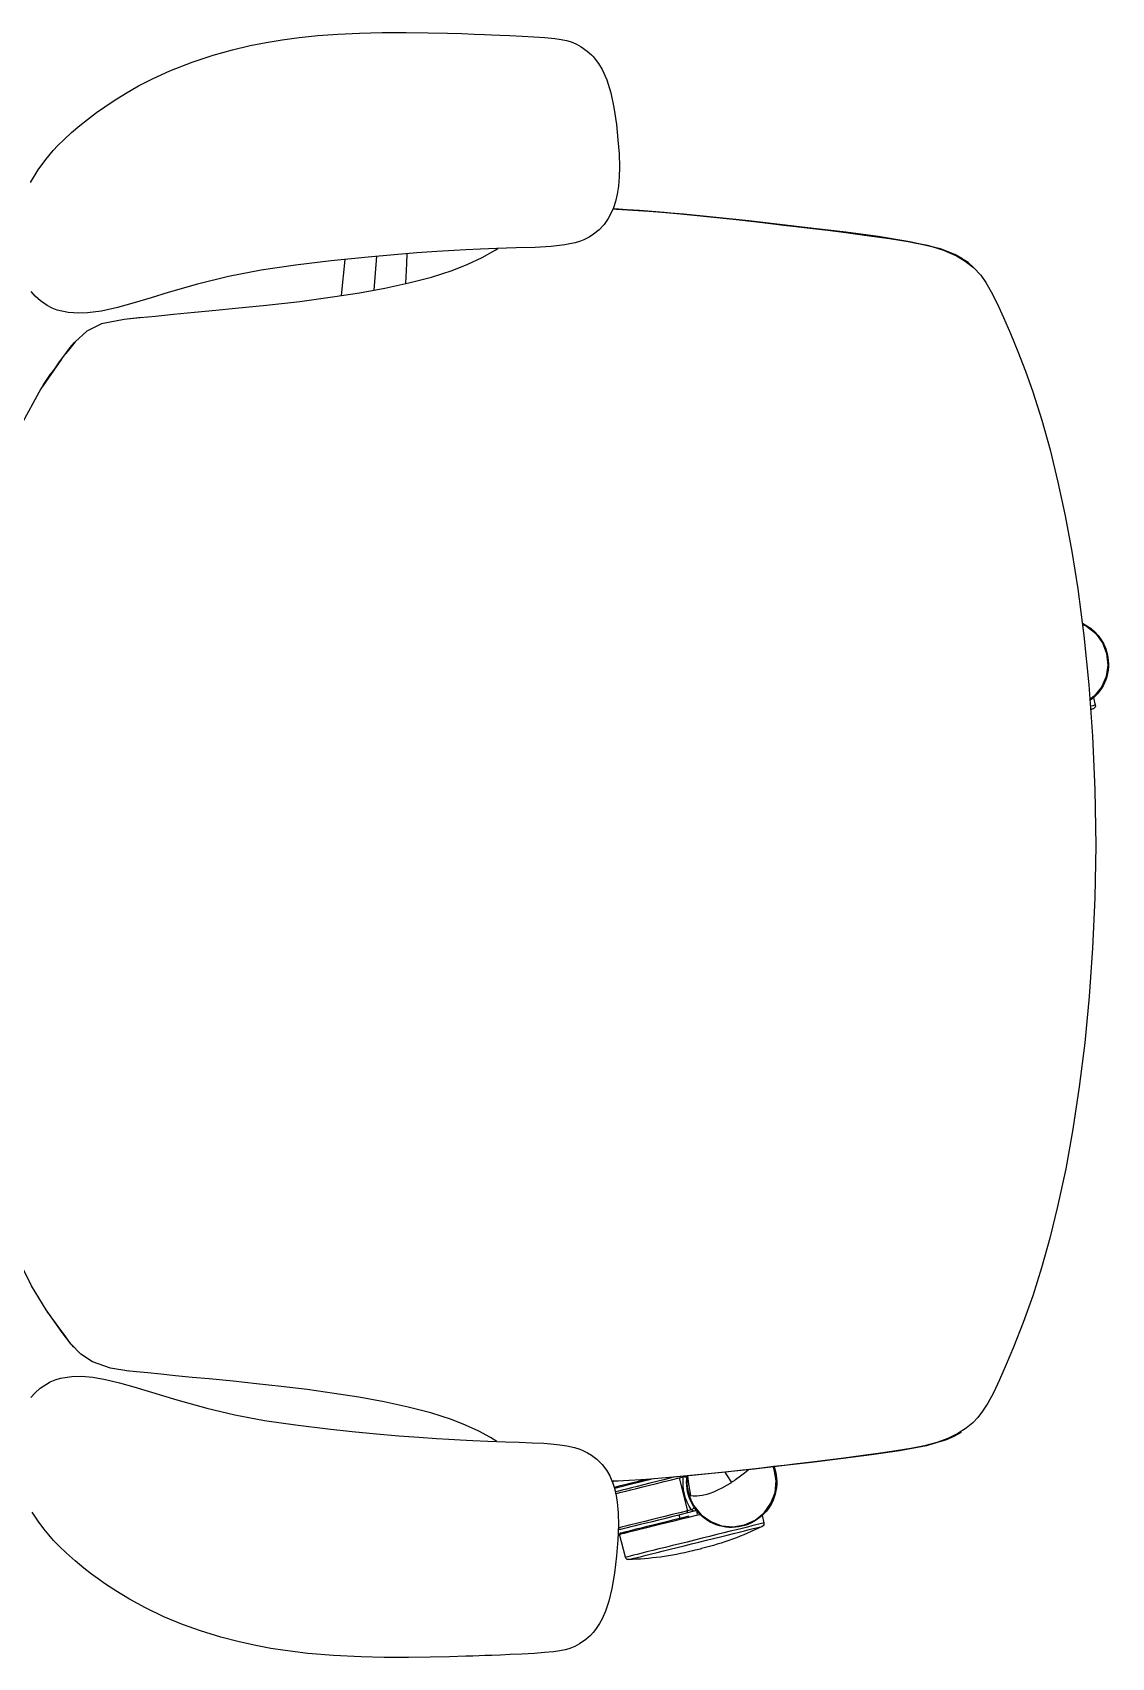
# Model space of a CAD drawing. Extents: x -1.7 to 87, y -33.6 to 19.
# Drawn here: x 10.647 to 11.109, y 2.788 to 3.484 of the extents above; entities that cross this region are included whole.
import ezdxf

# ---------------------------------------------------------------- set-up
doc = ezdxf.new("R2010")
doc.units = 0
doc.layers.add('AR-MOB', color=2, linetype='Continuous')

# ---------------------------------------------------------------- blocks, each defined once
blk = doc.blocks.new('A$C1E86606E')
at = {"color": 1, "linetype": 'Continuous'}
for p, q in [((0.41133, 0.73475), (0.40819, 0.73551)), ((0.60109, 0.67542), (0.59958, 0.67826)), ((0.06087, 0.59299), (0.05773, 0.59377)), ((0.08159, 0.59634), (0.08054, 0.58664)), ((0.063, 0.5649), (0.06151, 0.56527)), ((0.06215, 0.56118), (0.06284, 0.56394)), ((0.06306, 0.56483), (0.0627, 0.56518)), ((0.05967, 0.55786), (0.06123, 0.55747)), ((0.06334, 0.56276), (0.0629, 0.56099)), ((0.07702, 0.55748), (0.0629, 0.56099)), ((0.06963, 0.56172), (0.06952, 0.56237)), ((0.07702, 0.55748), (0.07746, 0.55925)), ((0.04298, 0.53445), (0.05284, 0.532)), ((0.6002, 0.42743), (0.5857, 0.42641))]:
    blk.add_line(p, q, dxfattribs=at)
at = {"color": 1, "linetype": 'Continuous', "flags": 128}
for points in [[(0.44277, 0.72992), (0.44202, 0.73167), (0.43891, 0.73555), (0.4349, 0.73851), (0.43028, 0.74034), (0.42534, 0.74089), (0.42041, 0.74015), (0.41585, 0.73818), (0.41197, 0.73507), (0.41043, 0.73298)], [(0.34804, 0.73574), (0.32563, 0.7353), (0.30407, 0.73436), (0.28336, 0.73294), (0.26352, 0.73107), (0.24459, 0.72875), (0.22656, 0.72604), (0.2095, 0.72295), (0.19337, 0.71951), (0.17974, 0.71616), (0.16706, 0.71264), (0.15515, 0.70889), (0.14373, 0.70484), (0.13311, 0.7007), (0.12565, 0.69758), (0.11912, 0.69468), (0.11361, 0.69203), (0.10915, 0.68965), (0.10563, 0.68745), (0.10293, 0.68539), (0.10063, 0.68318), (0.09836, 0.68038), (0.09611, 0.67684), (0.09402, 0.67261), (0.09224, 0.66779), (0.09084, 0.66249), (0.08969, 0.65672), (0.08864, 0.65048), (0.08762, 0.64373), (0.08659, 0.63634), (0.0855, 0.62795), (0.08465, 0.62115), (0.08382, 0.61432), (0.08307, 0.60795), (0.08242, 0.60248), (0.08186, 0.59793), (0.08112, 0.59171), (0.08032, 0.58474), (0.07953, 0.57737), (0.07844, 0.56687), (0.07746, 0.55637)], [(0.6205, 0.53021), (0.61945, 0.54655), (0.618, 0.5626), (0.61645, 0.57779), (0.61591, 0.58281), (0.61535, 0.58783), (0.61478, 0.59277), (0.61424, 0.59741), (0.6137, 0.60183), (0.61309, 0.60703), (0.61238, 0.61313), (0.61146, 0.62083), (0.6105, 0.62847), (0.60959, 0.63554), (0.60873, 0.64181), (0.60794, 0.64718), (0.60724, 0.65169), (0.60666, 0.65518), (0.60617, 0.65796), (0.60574, 0.66021), (0.60522, 0.66268), (0.60455, 0.66541), (0.60299, 0.67038), (0.60055, 0.67591), (0.59833, 0.67967), (0.59561, 0.68319), (0.59226, 0.68633), (0.5891, 0.68855), (0.58515, 0.69084), (0.58018, 0.69336), (0.5742, 0.69613), (0.56728, 0.69911), (0.55954, 0.70226), (0.55115, 0.70547), (0.54237, 0.70859), (0.53027, 0.71245), (0.51745, 0.71604), (0.50371, 0.71944), (0.48919, 0.72257), (0.47397, 0.7254), (0.45802, 0.72793), (0.43792, 0.73055), (0.41684, 0.73267), (0.39481, 0.73425), (0.37187, 0.73529), (0.34804, 0.73574)], [(0.40641, 0.73348), (0.40641, 0.73351), (0.4066, 0.73429), (0.4067, 0.73472), (0.40673, 0.73482)], [(0.40819, 0.73551), (0.40817, 0.73547), (0.40809, 0.73512), (0.40792, 0.73443), (0.4077, 0.73349)], [(0.59562, 0.68318), (0.59776, 0.68094), (0.60117, 0.67527), (0.60356, 0.66905), (0.60662, 0.65587), (0.60879, 0.64229), (0.61061, 0.62851), (0.61229, 0.61466), (0.61552, 0.5869), (0.61834, 0.55904), (0.62045, 0.53112), (0.6205, 0.52871)], [(0.09671, 0.67807), (0.09351, 0.67194), (0.09088, 0.66343), (0.08872, 0.65179), (0.08695, 0.63983), (0.08534, 0.62767), (0.08369, 0.61416), (0.08247, 0.60381), (0.08163, 0.59669), (0.08083, 0.58971), (0.08005, 0.58259), (0.07902, 0.57281), (0.07806, 0.56309), (0.07718, 0.55333), (0.07638, 0.5435), (0.07573, 0.53363), (0.07556, 0.52873)], [(0.0965, 0.67826), (0.0948, 0.67507), (0.09332, 0.67149), (0.09204, 0.66756), (0.09143, 0.66521)], [(0.62056, 0.52873), (0.62055, 0.52952), (0.62, 0.54012), (0.61916, 0.55069), (0.61711, 0.57178), (0.6149, 0.59284), (0.61243, 0.61385), (0.61115, 0.62448), (0.6098, 0.63521), (0.60826, 0.64619), (0.60687, 0.65468), (0.60513, 0.66334), (0.60403, 0.66756), (0.60361, 0.66884)], [(0.06963, 0.56172), (0.06725, 0.5626), (0.06502, 0.56379), (0.06119, 0.56696), (0.0583, 0.57102), (0.05654, 0.57567), (0.05608, 0.58061), (0.0569, 0.58553), (0.05894, 0.59006), (0.06211, 0.59389), (0.06617, 0.59678), (0.07082, 0.59854), (0.07576, 0.599), (0.08068, 0.59818), (0.08174, 0.59771)], [(0.042, 0.53574), (0.04202, 0.53583), (0.04213, 0.53627), (0.04233, 0.53704), (0.0426, 0.53815), (0.04296, 0.53958), (0.04339, 0.54131), (0.04389, 0.54331), (0.04445, 0.54558), (0.04507, 0.54807), (0.04574, 0.55077), (0.04645, 0.55362), (0.04719, 0.55661), (0.04796, 0.55969), (0.04874, 0.56284), (0.04953, 0.56599), (0.05031, 0.56914), (0.05107, 0.57222), (0.05182, 0.57521), (0.05253, 0.57806), (0.0532, 0.58076), (0.05382, 0.58325), (0.05438, 0.58551), (0.05488, 0.58752), (0.05531, 0.58925), (0.05566, 0.59068), (0.05594, 0.59179), (0.05613, 0.59256), (0.05624, 0.593), (0.05627, 0.59309)], [(0.05773, 0.59377), (0.05772, 0.59373), (0.05763, 0.59338), (0.05746, 0.59269), (0.0572, 0.59166), (0.05687, 0.59032), (0.05646, 0.58866), (0.05597, 0.58672), (0.05542, 0.58451), (0.05482, 0.58206), (0.05416, 0.5794), (0.05345, 0.57656), (0.05271, 0.57358), (0.05194, 0.57049), (0.05115, 0.56732), (0.05035, 0.56411)], [(0.08062, 0.58734), (0.08024, 0.58695), (0.079, 0.58549), (0.0777, 0.58381), (0.07622, 0.58168), (0.07603, 0.58139), (0.07584, 0.5811), (0.07565, 0.58081), (0.07547, 0.58053), (0.07529, 0.58025), (0.07511, 0.57997)], [(0.06952, 0.56237), (0.0694, 0.56354), (0.06939, 0.56512), (0.06963, 0.56727), (0.07011, 0.56941), (0.07053, 0.57077), (0.0711, 0.57229), (0.07186, 0.57405), (0.0728, 0.57596), (0.07406, 0.57822), (0.07424, 0.57852), (0.07441, 0.57882), (0.07459, 0.57911), (0.07477, 0.5794), (0.07494, 0.57968), (0.07511, 0.57997)], [(0.07511, 0.57997), (0.07798, 0.57818), (0.07952, 0.57721)], [(0.05035, 0.56411), (0.04955, 0.56091), (0.04877, 0.55774), (0.048, 0.55464), (0.04726, 0.55166), (0.04655, 0.54882), (0.04589, 0.54616), (0.04528, 0.54372), (0.04473, 0.54151), (0.04425, 0.53956), (0.04384, 0.53791), (0.0435, 0.53656), (0.04325, 0.53553), (0.04307, 0.53484), (0.04299, 0.5345), (0.04298, 0.53445)], [(0.04671, 0.56712), (0.04667, 0.56697), (0.04656, 0.56654), (0.04641, 0.5659), (0.04622, 0.56514), (0.04603, 0.56438), (0.04587, 0.56374), (0.04576, 0.56331), (0.04573, 0.56316)], [(0.06022, 0.56166), (0.06102, 0.56486), (0.0614, 0.56639)], [(0.06284, 0.56394), (0.06284, 0.56395), (0.06287, 0.56406), (0.06299, 0.56454), (0.06306, 0.56483)], [(0.06334, 0.56276), (0.06309, 0.5633), (0.06295, 0.56365), (0.06288, 0.56382), (0.06285, 0.56391), (0.06284, 0.56394)], [(0.06422, 0.56403), (0.0642, 0.56401), (0.06415, 0.56394), (0.06407, 0.56382), (0.06396, 0.56366), (0.06383, 0.56347), (0.06368, 0.56325), (0.06351, 0.56301), (0.06334, 0.56276)], [(0.05284, 0.532), (0.05285, 0.53204), (0.05294, 0.53239), (0.05311, 0.53308), (0.05337, 0.53411), (0.0537, 0.53545), (0.05411, 0.53711), (0.0546, 0.53905), (0.05515, 0.54126), (0.05576, 0.54371), (0.05642, 0.54637), (0.05712, 0.5492), (0.05786, 0.55219), (0.05863, 0.55528), (0.05942, 0.55845), (0.06022, 0.56166)], [(0.06059, 0.56156), (0.05979, 0.55834), (0.059, 0.55516), (0.05823, 0.55206), (0.05749, 0.54907), (0.05678, 0.54623), (0.05612, 0.54358), (0.05552, 0.54115), (0.05497, 0.53896), (0.0545, 0.53705), (0.0541, 0.53544), (0.05377, 0.53414), (0.05353, 0.53318), (0.05338, 0.53256), (0.05331, 0.53229), (0.05331, 0.53228)], [(0.05497, 0.53228), (0.05503, 0.53254), (0.05518, 0.53314), (0.05542, 0.53409), (0.05574, 0.53537), (0.05613, 0.53696), (0.0566, 0.53884), (0.05714, 0.541), (0.05773, 0.5434), (0.05839, 0.54602), (0.05908, 0.54883), (0.05982, 0.55178), (0.06058, 0.55485), (0.06136, 0.55799), (0.06215, 0.56118)], [(0.0629, 0.56099), (0.06209, 0.55772), (0.06129, 0.5545), (0.06051, 0.55135), (0.05975, 0.54832), (0.05904, 0.54544), (0.05837, 0.54276), (0.05776, 0.54029), (0.05721, 0.53808), (0.05672, 0.53614), (0.05632, 0.53451), (0.05599, 0.5332), (0.05575, 0.53223), (0.0556, 0.53161), (0.05553, 0.53134)], [(0.06215, 0.56118), (0.06217, 0.56117), (0.06221, 0.56116), (0.06228, 0.56115), (0.06237, 0.56112), (0.06249, 0.56109), (0.06262, 0.56106), (0.06276, 0.56103), (0.0629, 0.56099)], [(0.07793, 0.5611), (0.07431, 0.56142), (0.06952, 0.56237)], [(0.07703, 0.56079), (0.07619, 0.56073), (0.07535, 0.56072), (0.07451, 0.56076), (0.07367, 0.56084), (0.07284, 0.56096), (0.06963, 0.56172)], [(0.07023, 0.53019), (0.07043, 0.531), (0.07084, 0.53263), (0.07132, 0.53457), (0.07187, 0.53678), (0.07248, 0.53925), (0.07315, 0.54193), (0.07386, 0.54481), (0.07462, 0.54784), (0.0754, 0.55099), (0.0762, 0.55421), (0.07702, 0.55748)], [(0.07612, 0.56072), (0.07687, 0.56078), (0.07707, 0.56079), (0.07716, 0.5608), (0.07721, 0.56081), (0.07722, 0.56081), (0.07723, 0.56081), (0.07723, 0.56081), (0.07723, 0.56081), (0.07723, 0.56081), (0.07723, 0.56081), (0.07723, 0.56081), (0.07736, 0.56082), (0.0777, 0.56084)], [(0.07728, 0.56078), (0.07729, 0.56076), (0.0773, 0.56067), (0.07731, 0.56053), (0.07733, 0.56034), (0.07736, 0.5601), (0.07739, 0.55984), (0.07742, 0.55955), (0.07746, 0.55925)], [(0.07742, 0.55589), (0.07697, 0.55411), (0.07619, 0.55097), (0.07543, 0.5479), (0.07469, 0.54494), (0.074, 0.54214), (0.07334, 0.53952), (0.07275, 0.53712), (0.07221, 0.53496), (0.07174, 0.53308), (0.07135, 0.53148), (0.07103, 0.53021), (0.07097, 0.52998)], [(0.07256, 0.52972), (0.07266, 0.53009), (0.07302, 0.53155), (0.07346, 0.53331), (0.07397, 0.53536), (0.07454, 0.53767), (0.07518, 0.54022), (0.07586, 0.54297), (0.07649, 0.5455)], [(0.07631, 0.54317), (0.0759, 0.54152), (0.07524, 0.53886), (0.07463, 0.53642), (0.07408, 0.53421), (0.07359, 0.53226), (0.07318, 0.53061), (0.07293, 0.5296)], [(0.04356, 0.53068), (0.03612, 0.5298), (0.02968, 0.52874), (0.02423, 0.52744), (0.01986, 0.52597), (0.01664, 0.52453), (0.01465, 0.52344), (0.01331, 0.5226), (0.01201, 0.52168), (0.01076, 0.52068), (0.00953, 0.51954), (0.00774, 0.51755), (0.00586, 0.51484), (0.00483, 0.51291), (0.00419, 0.5114), (0.00381, 0.51032), (0.00336, 0.5087), (0.00291, 0.50647), (0.00252, 0.50365), (0.00213, 0.49982), (0.0018, 0.49554), (0.00148, 0.49007), (0.00126, 0.48517), (0.00109, 0.48104), (0.00094, 0.47732), (0.00083, 0.47431), (0.00073, 0.47182), (0.00064, 0.46912), (0.00054, 0.46613), (0.00033, 0.45914), (0.00013, 0.45094), (0, 0.44156), (0.00001, 0.43124), (0.00022, 0.42136), (0.0008, 0.4094), (0.00172, 0.39853), (0.00293, 0.38873), (0.00388, 0.38265), (0.00507, 0.37626), (0.00664, 0.36908), (0.00869, 0.36114), (0.01133, 0.3525), (0.01407, 0.34482), (0.0174, 0.33678), (0.02118, 0.32888), (0.02491, 0.32204), (0.02845, 0.31623), (0.03165, 0.31138), (0.03354, 0.30864), (0.0356, 0.30582), (0.03813, 0.30257), (0.04128, 0.29879), (0.04467, 0.29496), (0.04762, 0.29187), (0.05008, 0.28952), (0.05247, 0.28744), (0.05505, 0.28538), (0.05835, 0.28296), (0.06221, 0.28043)], [(0.11129, 0.27974), (0.11318, 0.28144), (0.11528, 0.2838), (0.11796, 0.28809), (0.11886, 0.29023), (0.11953, 0.29247), (0.12026, 0.29725), (0.12037, 0.30141), (0.11994, 0.30634), (0.119, 0.31174), (0.11758, 0.31766), (0.11583, 0.32381), (0.11399, 0.32998), (0.11031, 0.3423), (0.10673, 0.35511), (0.10389, 0.3672), (0.10153, 0.3799), (0.09957, 0.39317), (0.09791, 0.40694), (0.0968, 0.41742), (0.09582, 0.42789), (0.09501, 0.43745), (0.09435, 0.44602), (0.09383, 0.45358), (0.09349, 0.45885), (0.09322, 0.46363), (0.09293, 0.46908), (0.09265, 0.47555), (0.09238, 0.48308), (0.09221, 0.489), (0.09202, 0.49455), (0.09178, 0.49951), (0.09147, 0.50381), (0.09119, 0.50637), (0.09073, 0.50929), (0.08996, 0.51267), (0.08925, 0.51488), (0.0887, 0.51626), (0.08835, 0.51703), (0.08777, 0.51817), (0.08667, 0.51994), (0.08496, 0.5222), (0.08278, 0.52445), (0.08036, 0.52631), (0.07784, 0.52774), (0.07576, 0.52865), (0.07427, 0.5292), (0.07297, 0.52961), (0.07033, 0.5303), (0.06663, 0.53097), (0.06203, 0.53139), (0.05663, 0.53148), (0.05049, 0.53124), (0.04356, 0.53068)], [(0.05497, 0.53228), (0.05495, 0.53213), (0.05495, 0.53198), (0.05499, 0.53183), (0.05506, 0.53169), (0.05515, 0.53157), (0.05526, 0.53147), (0.05533, 0.53142)], [(0.07571, 0.53317), (0.07552, 0.52952), (0.07551, 0.52875)], [(0.664, 0.52917), (0.65678, 0.5302), (0.65021, 0.53089), (0.64413, 0.53133), (0.6385, 0.53149), (0.63428, 0.5314), (0.63036, 0.53109), (0.62684, 0.53054), (0.62381, 0.52982), (0.62108, 0.52894), (0.61892, 0.52806), (0.6164, 0.52674), (0.61389, 0.52496), (0.61163, 0.52279), (0.60975, 0.52044), (0.60851, 0.51852), (0.60777, 0.51714), (0.60736, 0.51623), (0.60679, 0.51481), (0.60607, 0.51253), (0.60553, 0.51025), (0.60514, 0.50813), (0.60448, 0.50229), (0.60409, 0.49546), (0.60381, 0.48734), (0.60356, 0.47901), (0.60327, 0.47182), (0.60297, 0.46575), (0.60269, 0.46069), (0.60223, 0.45334), (0.60163, 0.4448), (0.60086, 0.43501), (0.5999, 0.42397), (0.5983, 0.40813), (0.59645, 0.39278), (0.59423, 0.37806), (0.5915, 0.36406), (0.58819, 0.35082), (0.58458, 0.33829), (0.58238, 0.33097), (0.58022, 0.32374), (0.5782, 0.31655), (0.57668, 0.30975), (0.57584, 0.30374), (0.57569, 0.30003), (0.57598, 0.29549), (0.57702, 0.29077), (0.57787, 0.2886), (0.579, 0.28641), (0.58098, 0.28356), (0.58309, 0.28124), (0.585, 0.27956)], [(0.63175, 0.27923), (0.6372, 0.28259), (0.64163, 0.28585), (0.64543, 0.28902), (0.6476, 0.29103), (0.65016, 0.29362), (0.65308, 0.29683), (0.65616, 0.30041), (0.65878, 0.30362), (0.66175, 0.30756), (0.6642, 0.31104), (0.66692, 0.31513), (0.66991, 0.31993), (0.67309, 0.32547), (0.67636, 0.33182), (0.67958, 0.33885), (0.68335, 0.34845), (0.68631, 0.35746), (0.68862, 0.36579), (0.6904, 0.37338), (0.69175, 0.38016), (0.69289, 0.38702), (0.69388, 0.39434), (0.69472, 0.40228), (0.69537, 0.41087), (0.69581, 0.4201), (0.69604, 0.42982), (0.69608, 0.44007), (0.69597, 0.44956), (0.69578, 0.45788), (0.6956, 0.46401), (0.69543, 0.46929), (0.69527, 0.47373), (0.69516, 0.47662), (0.69502, 0.48021), (0.69484, 0.48456), (0.69461, 0.48977), (0.69432, 0.49481), (0.69396, 0.49954), (0.69354, 0.50374), (0.69315, 0.50658), (0.69268, 0.5088), (0.69222, 0.51042), (0.69181, 0.51157), (0.69112, 0.51315), (0.69004, 0.51513), (0.68819, 0.51773), (0.68657, 0.51951), (0.68588, 0.52017), (0.6847, 0.52116), (0.68282, 0.52252), (0.68023, 0.52406), (0.67582, 0.52608), (0.67036, 0.52781), (0.664, 0.52917)], [(0.09251, 0.47941), (0.0942, 0.47669), (0.09695, 0.4716), (0.09953, 0.466), (0.10192, 0.4599), (0.10477, 0.45103), (0.10728, 0.44136), (0.10949, 0.43105), (0.11145, 0.42027), (0.11312, 0.40962), (0.11473, 0.39809), (0.11605, 0.38699), (0.11719, 0.37647), (0.11825, 0.36645), (0.11926, 0.35611), (0.11992, 0.34885), (0.1206, 0.34175), (0.12129, 0.33547), (0.12183, 0.32993), (0.12223, 0.32502), (0.12266, 0.32074)], [(0.57341, 0.32074), (0.57394, 0.3263), (0.57451, 0.33287), (0.57534, 0.34054), (0.57621, 0.34951), (0.57706, 0.35867), (0.57789, 0.36715), (0.57931, 0.3804), (0.58089, 0.39461), (0.58295, 0.40962), (0.58462, 0.42027), (0.58658, 0.43105), (0.58879, 0.44136), (0.5913, 0.45103), (0.59415, 0.4599), (0.59682, 0.46664), (0.59972, 0.47277), (0.60281, 0.47827), (0.60357, 0.47946)], [(0.5885, 0.44011), (0.59716, 0.44049), (0.6013, 0.44067)], [(0.58331, 0.41254), (0.58336, 0.41255), (0.59889, 0.41406)], [(0.12256, 0.32171), (0.12381, 0.31387), (0.12649, 0.30614), (0.12986, 0.3011), (0.13429, 0.29693), (0.13913, 0.29321), (0.14881, 0.28624), (0.15906, 0.28002), (0.18066, 0.26928), (0.20294, 0.25984), (0.22596, 0.25186), (0.23241, 0.25014)], [(0.57399, 0.32682), (0.57313, 0.31946), (0.57122, 0.30976), (0.56809, 0.3035), (0.56341, 0.29843), (0.55854, 0.29446)], [(0.13287, 0.29813), (0.135, 0.29637), (0.13723, 0.29468), (0.14165, 0.29148), (0.14371, 0.29), (0.14541, 0.28873), (0.14678, 0.28769), (0.14787, 0.28689)], [(0.55604, 0.29266), (0.54332, 0.2837), (0.52738, 0.275), (0.51087, 0.26725), (0.48545, 0.25693), (0.46328, 0.25004)], [(0.5482, 0.28689), (0.54929, 0.28769), (0.55066, 0.28873), (0.55236, 0.29), (0.55442, 0.29148), (0.55884, 0.29468), (0.56107, 0.29637), (0.56321, 0.29813)], [(0.54459, 0.28459), (0.54583, 0.28533), (0.54956, 0.2879)]]:
    blk.add_lwpolyline(points, dxfattribs=at)
at = {"color": 1, "linetype": 'Continuous'}
for centre, radius, start, end in [((0.42568, 0.72184), 0.0193, 76.48319, 143.92991), ((0.42568, 0.72184), 0.0193, 24.82551, 76.48319), ((0.52132, 0.67898), 0.12747, 154.01799, 154.7604), ((0.40788, 0.73426), 0.00129, 76.48319, 154.01799), ((0.07511, 0.57997), 0.0193, 76.0339, 274.44615), ((0.07511, 0.57997), 0.0193, 69.67288, 76.0339), ((0.17041, 0.53635), 0.12747, 153.5687, 166.0339), ((0.05742, 0.59252), 0.00129, 76.0339, 153.5687), ((0.16943, 0.5324), 0.12747, 166.0339, 178.49911), ((0.07511, 0.57997), 0.02085, 235.62208, 276.44573), ((0.04329, 0.5357), 0.00129, 178.49911, 256.0339), ((0.05294, 0.53237), 0.000386, 256.0339, 346.0339)]:
    blk.add_arc(centre, radius, start, end, dxfattribs=at)

msp = doc.modelspace()

# ---------------------------------------------------------------- block references
at = {"layer": 'AR-MOB', "xscale": -1, "rotation": 269.9614777950059}
msp.add_blockref('A$C1E86606E', (10.36618, 2.78849), dxfattribs=at)

doc.saveas('drawing.dxf')
